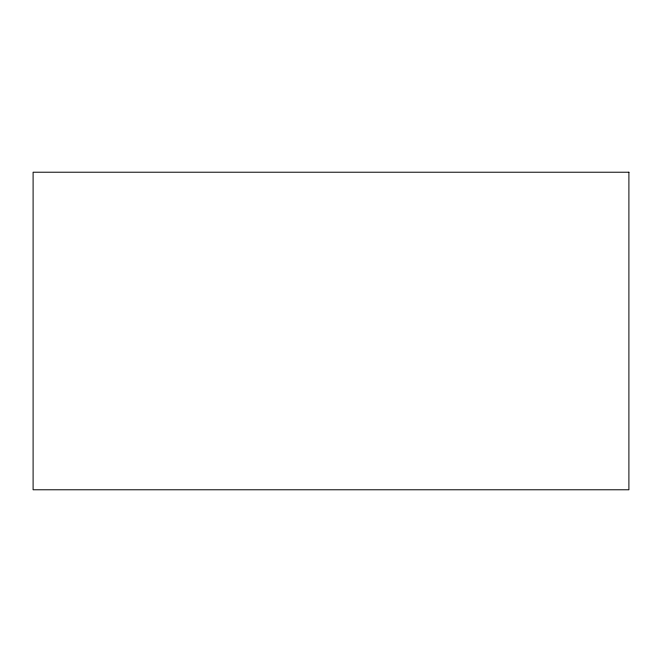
<?xml version="1.0" encoding="UTF-8"?>
<svg xmlns="http://www.w3.org/2000/svg" width="662" height="662" viewBox="0 0 662 662"><rect width="100%" height="100%" fill="white"/><g stroke="black" fill="none" stroke-linecap="round" stroke-linejoin="round"><path stroke-width="0.99" d="M628.9 172.228L33.1 172.219L33.1 489.781L628.9 489.781L628.9 172.228"/></g></svg>
